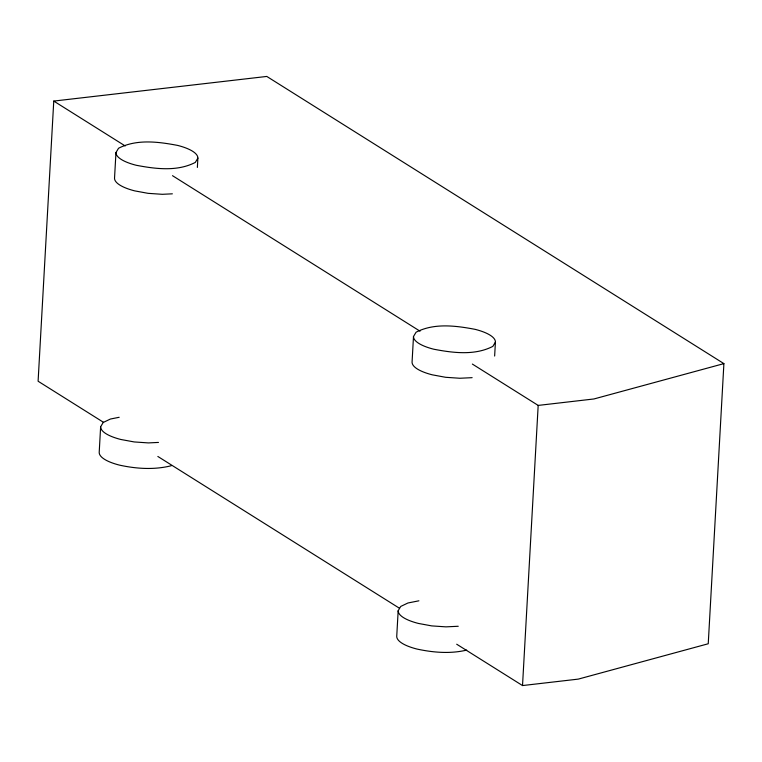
<?xml version="1.0" encoding="UTF-8"?>
<svg xmlns="http://www.w3.org/2000/svg" width="762" height="762" viewBox="0 0 762 762"><rect width="100%" height="100%" fill="white"/><g stroke="black" fill="none" stroke-linecap="round" stroke-linejoin="round"><path stroke-width="1.14" d="M456.695 644.214L522.522 685.562L578.282 679.113L708.241 643.757L723.9 363.617L266.795 76.438L53.759 101.079L38.1 381.229L103.508 422.319M119.177 417.29L110.414 419.033L103.203 422.481L100.632 426.777L99.203 452.399A44.968 13.897 3.2 0 0 119.424 465.106C136.427 468.84 154.334 470.011 171.345 465.715M197.368 167.44L197.882 158.125A44.968 13.897 3.2 0 0 177.66 145.418C158.372 141.742 136.646 138.903 118.539 148.257L115.967 152.552L114.529 178.175A44.968 13.897 3.2 0 0 134.75 190.881L148.085 193.338L162.306 194.31L172.364 193.824M418.91 600.808L407.946 602.99L400.745 606.428L398.174 610.733L396.735 636.356A44.968 13.897 3.2 0 0 416.957 649.053C433.226 652.558 450.361 653.996 466.687 650.1M494.643 356.045L495.424 342.071A44.968 13.897 3.2 0 0 475.202 329.365C455.914 325.688 434.188 322.859 416.081 332.203L413.499 336.509L412.071 362.131A44.968 13.897 3.2 0 0 432.292 374.828L445.627 377.295L459.848 378.257L472.135 377.666M522.522 685.562L538.182 405.413L472.354 364.065M197.882 158.125L195.31 162.42C177.203 171.774 155.477 168.935 136.188 165.259A44.968 13.897 3.2 0 1 115.967 152.552M495.424 342.071L492.852 346.377C474.736 355.721 453.009 352.892 433.721 349.206A44.968 13.897 3.2 0 1 413.499 336.509M723.9 363.617L593.941 398.964L538.182 405.413M158.467 442.427L148.409 442.913L134.188 441.941L120.853 439.483A44.968 13.897 3.2 0 1 100.632 426.777M458.238 626.269L445.951 626.859L431.721 625.897L418.395 623.43A44.968 13.897 3.2 0 1 398.174 610.733M53.759 101.079L125.206 145.961M172.498 175.679L420.033 331.194M157.839 456.457L399.336 608.171"/></g></svg>
